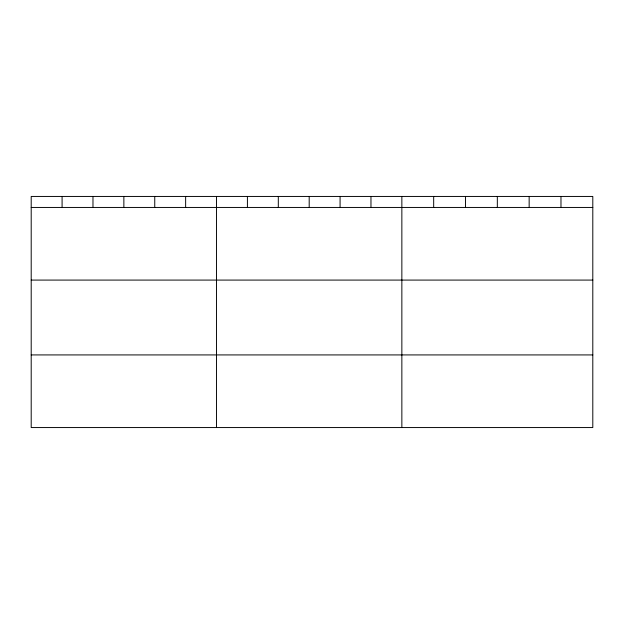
<?xml version="1.0" encoding="UTF-8"?>
<svg xmlns="http://www.w3.org/2000/svg" width="624" height="624" viewBox="0 0 624 624"><rect width="100%" height="100%" fill="white"/><g stroke="black" fill="none" stroke-linecap="round" stroke-linejoin="round"><path stroke-width="0.94" d="M592.8 280.082L592.8 196.443L31.2 196.443L31.2 427.557L592.8 427.557L592.8 280.082L31.2 280.082M31.2 207.449L592.8 207.449M31.2 354.923L592.8 354.923M560.976 196.443L560.976 207.449M529.152 196.443L529.152 207.449M497.328 196.443L497.328 207.449M465.504 196.443L465.504 207.449M433.68 196.443L433.68 207.449M401.856 196.443L401.856 427.557M370.968 196.443L370.968 207.449M340.08 196.443L340.08 207.449M309.192 196.443L309.192 207.449M278.304 196.443L278.304 207.449M247.416 196.443L247.416 207.449M216.528 196.443L216.528 427.557M185.64 196.443L185.64 207.449M154.752 196.443L154.752 207.449M123.864 196.443L123.864 207.449M92.976 196.443L92.976 207.449M62.088 196.443L62.088 207.449"/></g></svg>
